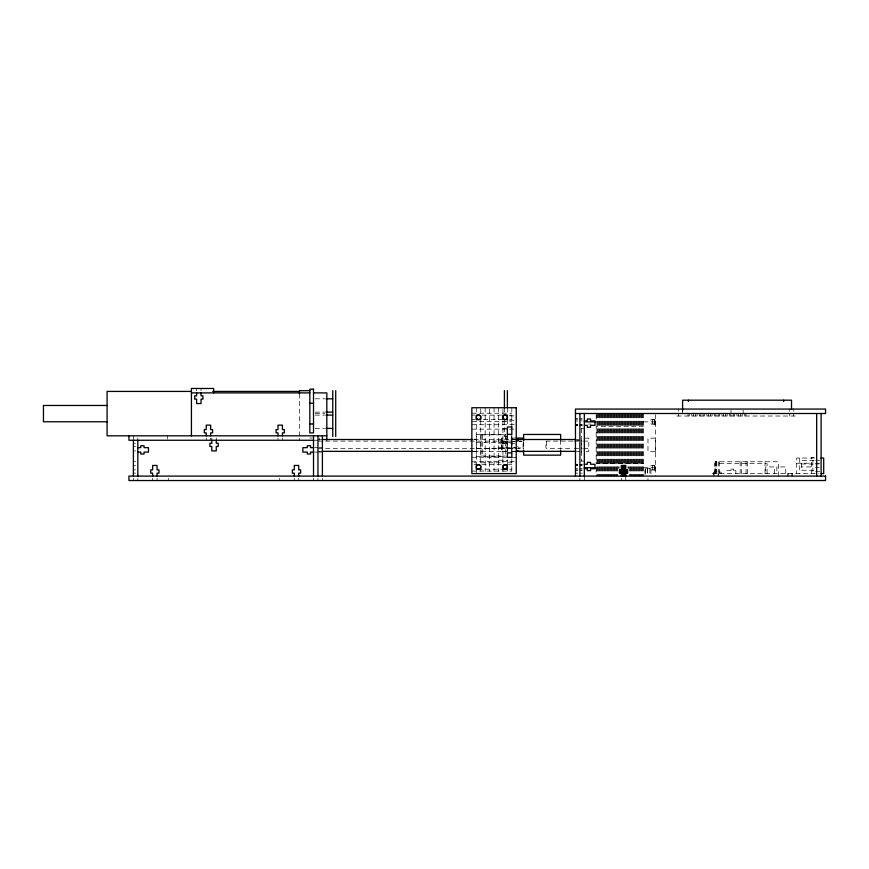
<?xml version="1.0" encoding="UTF-8"?>
<svg xmlns="http://www.w3.org/2000/svg" width="869" height="869" viewBox="0 0 869 869"><rect width="100%" height="100%" fill="white"/><g stroke="black" fill="none" stroke-linecap="round" stroke-linejoin="round"><path stroke-width="0.65" stroke-dasharray="4.34 3.26" d="M507.235 450.718L506.833 438.085L507.377 438.878M501.989 438.085L501.989 451.543L501.456 438.878L501.989 438.063L507.377 438.085M517.196 438.063L512.352 438.085L511.95 438.878L511.95 450.718M523.116 448.339L523.116 441.626M581.383 452.195L581.383 437.4M655.367 452.195L655.367 437.4M511.808 438.878L512.352 438.085M572.964 441.104L546.601 441.104L545.862 441.843L545.862 447.763L546.601 448.502L572.964 448.502M655.367 424.822L654.629 424.083L654.629 419.64L655.367 418.901M655.367 470.694L654.629 469.955L654.629 465.523L655.367 464.774M501.456 448.871L501.456 440.735M511.808 448.871L511.808 440.735M654.444 423.8L654.585 423.724A1.825 1.825 0 0 0 655.128 423.138L655.367 422.171L654.444 422.171M653.553 424.083L654.444 423.844L654.444 419.879M653.553 469.955L654.585 469.597A1.825 1.825 0 0 0 655.128 469.01L655.367 468.054L654.444 468.054M315.219 398.817L324.658 398.817M315.219 412.134L324.658 412.134M471.856 413.209L511.808 413.209M315.219 413.622L324.658 413.622M315.219 415.1L324.658 415.1M471.856 415.132L475.191 415.132M509.592 415.132L511.808 415.132M509.592 415.871L516.251 415.871M795.211 416.023L676.832 416.023L676.832 413.503M575.463 418.901L577.679 418.901M579.895 418.901L582.121 418.901M575.463 419.01L577.679 419.01M579.895 419.01L582.121 419.01M471.856 419.564L475.191 419.564M509.592 419.564L511.808 419.564M654.629 419.64L650.935 419.64L650.935 424.083L654.629 424.083M509.592 420.314L516.251 420.314M575.463 420.976L577.679 420.9M579.895 420.9L582.121 420.976M471.856 421.498L511.808 421.498M654.444 421.552L655.367 421.552L655.183 420.705A1.825 1.825 0 0 0 654.585 419.999L653.553 419.64M643.527 421.867L655.367 421.867M588.628 424.083L590.996 424.083M471.856 424.713L516.251 424.713M575.463 424.724L577.679 424.724M579.895 424.724L582.121 424.724M575.463 424.822L577.679 424.822M579.895 424.822L582.121 424.822M575.463 425.267L577.679 425.267M579.895 425.267L582.121 425.267M575.463 425.343L577.679 425.343M579.895 425.343L582.121 425.343M643.527 426.299L596.177 426.299L596.177 463.296L643.527 463.296M315.219 428.417L324.658 428.417M502.934 428.46L507.377 428.46M581.013 428.526L584.337 428.526M471.856 429.156L507.377 429.156M509.592 429.156L516.251 429.156M476.299 434.326L507.377 434.326L507.377 452.879M481.111 434.848L505.378 434.848M476.299 436.553L476.299 454.302M507.377 436.553L504.411 436.553L504.411 419.553M511.808 436.553L511.667 450.815M309.82 438.03L312.286 438.03M585.261 438.139L588.78 438.139L588.78 451.456L585.261 451.456M654.998 438.139L647.97 438.139L647.97 451.456L654.998 451.456M474.072 439.214L476.44 439.214M511.667 439.214L516.251 439.214M317.956 439.508L320.672 439.508M474.039 439.508L514.752 439.508M576.571 439.508L579.895 439.508M313.513 440.257L320.172 440.257M576.571 440.366L579.895 440.366M498.491 440.952L502.934 440.952M317.956 441.104L515.534 441.104M516.881 441.104L522.302 441.104M574.279 441.104L582.187 441.104M583.512 441.104L588.78 441.104M501.989 441.267L506.833 441.267M512.352 441.267L517.196 441.267M519.477 441.267L521.9 441.267M501.989 441.626L506.833 441.626M512.352 441.626L514.774 441.626M519.477 441.626L521.9 441.626M502.934 442.245L507.377 442.245M476.299 442.56L511.808 442.56M133.391 443.212L135.607 443.212M498.491 443.212L502.934 443.212M502.934 443.266L516.251 443.266M502.934 443.657L507.377 443.657M133.391 446.47L135.607 446.47M314.632 447.654L317.956 447.654M319.064 447.654L322.399 447.654M498.491 447.654L516.251 447.698M501.989 447.98L507.377 447.98M512.352 447.98L517.196 447.98M517.87 446.384L518.272 447.98L523.116 447.98M476.299 448.306L511.808 448.306M317.956 448.502L523.649 448.502M574.279 448.502L582.187 448.502M583.512 448.502L588.78 448.502M498.491 448.654L502.934 448.654M133.391 450.913L135.607 450.913M317.956 451.348L320.672 451.348M474.039 451.348L506.605 451.348M512.037 451.348L514.752 451.348M576.571 451.348L579.895 451.348M471.856 451.402L476.299 451.402M501.989 451.522L506.833 451.522M512.352 451.543L517.196 451.522M471.856 451.641L476.44 451.641M511.808 451.641L516.251 451.641M314.632 452.097L317.956 452.097M319.064 452.097L322.399 452.097M481.111 456.008L505.378 456.008M476.299 456.529L507.377 456.529M471.856 457.268L507.377 457.268L507.377 464.719M511.808 457.344L516.251 457.344M814.079 457.3L811.494 457.3L811.494 473.583M814.372 458.05L796.688 458.05L796.688 473.583M498.491 460.233L507.377 460.277M815.6 460.266L819.652 460.266M814.134 460.635L801.424 460.635L801.424 470.248L814.134 470.248M581.013 461.081L584.337 461.081M133.391 461.298L135.607 461.298M471.856 461.711L516.251 461.635M474.072 462.797L476.299 462.797M480.742 462.797L502.934 462.797M508.484 462.797L511.808 462.797M796.688 463.22L811.494 463.22M815.6 463.22L819.652 463.22M801.424 463.97L812.233 463.97L812.233 466.925L801.424 466.925M815.394 463.97L819.13 463.97M575.463 464.263L577.679 464.263M579.895 464.263L582.121 464.263M474.072 464.719L476.299 464.719L476.299 420.9M508.484 464.719L511.808 464.719M575.463 464.774L577.679 464.774M579.895 464.774L582.121 464.774M575.463 464.882L577.679 464.882M579.895 464.882L582.121 464.882M133.391 465.447L135.607 465.447M575.463 465.447L577.679 465.447M579.895 465.447L582.121 465.447M654.629 465.523L650.935 465.523L650.935 474.865M654.444 467.424L655.367 467.424L655.128 466.468A1.825 1.825 0 0 0 654.585 465.871L653.553 465.523M815.394 467.663L819.13 467.663M643.527 467.739L655.367 467.739M575.463 468.695L577.679 468.695M579.895 468.695L582.121 468.695M650.935 468.695L645.015 468.695L645.015 474.865M509.592 469.162L511.808 469.162M133.391 469.879L135.607 469.879M575.463 469.879L577.679 469.879M579.895 469.879L582.121 469.879M650.935 469.955L654.629 469.955M575.463 470.596L577.679 470.694M579.895 470.596L582.121 470.694M471.856 471.085L511.808 471.085M815.6 471.367L819.652 471.367M133.391 473.138L135.607 473.138M575.463 473.138L577.679 473.138M579.895 473.138L582.121 473.138M712.2 473.583L818.707 473.583M812.895 460.266L812.895 471.367M799.73 458.05L799.73 473.583M793.734 409.06L793.734 411.287M793.516 413.503L793.516 416.023M792.713 473.583L792.713 476.103M791.822 473.583L791.822 476.103M789.519 413.503L789.519 416.023M789.291 409.06L789.291 411.287M788.248 473.583L788.248 476.103M787.357 473.583L787.357 476.103M785.739 473.583L785.739 466.925L776.864 466.925L776.864 473.583M778.342 476.103L778.342 461.743L715.154 461.743L715.154 473.583M774.648 473.583L774.648 466.925L765.763 466.925L765.763 473.583M767.099 473.583L767.099 463.666L714.568 463.666L714.568 473.583M765.024 461.743L765.024 473.583M747.568 461.743L747.568 476.103M746.08 461.743L746.08 476.103M745.939 413.503L745.939 416.023M744.451 413.503L744.451 416.023M743.125 410.168L743.125 413.503M742.18 413.503L742.18 416.023M741.648 461.743L741.648 473.583M740.692 413.503L740.692 416.023M740.16 461.743L740.16 473.583M738.422 413.503L738.422 416.023M736.934 413.503L736.934 416.023M735.869 473.583L735.869 470.629L726.995 470.629L726.995 473.583M734.663 413.503L734.663 416.023M733.653 470.629L733.653 469.141L729.21 469.141L729.21 470.629M733.175 413.503L733.175 416.023M730.992 410.168L730.992 413.503M730.905 413.503L730.905 416.023M729.417 413.503L729.417 416.023M727.147 413.503L727.147 416.023M725.658 413.503L725.658 416.023M723.388 413.503L723.388 416.023M721.9 413.503L721.9 416.023M721.074 473.583L721.074 472.106L713.677 472.106L713.666 476.103M719.63 413.503L719.63 416.023M719.597 461.743L719.597 473.583M718.576 473.583L718.576 476.103M718.489 461.743L718.489 472.106M718.142 413.503L718.142 416.023M718.131 473.583L718.131 476.103M716.784 461.743L716.784 473.583M716.262 461.743L716.262 472.106M715.86 413.503L715.86 416.023M715.708 461.743L715.708 472.106M715.306 461.743L715.306 476.103M714.383 413.503L714.383 416.023M714.101 473.583L714.101 476.103M712.102 413.503L712.102 416.023M710.625 413.503L710.625 416.023M708.344 413.503L708.344 416.023M706.866 413.503L706.866 416.023M704.585 413.503L704.585 416.023M703.108 413.503L703.108 416.023M700.827 413.503L700.827 416.023M699.349 413.503L699.349 416.023M697.068 413.503L697.068 416.023M695.591 413.503L695.591 416.023M693.31 413.503L693.31 416.023M691.833 413.503L691.833 416.023M689.551 413.503L689.551 416.023M688.074 413.503L688.074 416.023M682.752 409.06L682.752 411.287M682.599 409.06L682.523 416.023M678.526 413.503L678.526 416.023M678.309 409.06L678.309 411.287M655.367 414.698L655.367 476.103M654.444 465.751L654.444 469.716M652.673 419.64L652.673 424.083M652.673 465.523L652.673 469.955M649.849 468.695L649.871 476.103M647.97 478.319L647.97 480.535M647.644 468.695L647.633 476.103M647.405 468.695L647.405 476.103M645.428 468.695L645.428 476.103M645.189 468.695L645.189 476.103M643.527 413.503L643.527 476.103M642.788 413.503L642.788 476.103M642.05 413.503L642.05 476.103M641.311 413.503L641.311 476.103M640.572 413.503L640.572 476.103M639.834 413.503L639.834 476.103M639.095 413.503L639.095 476.103M638.357 413.503L638.357 476.103M637.618 413.503L637.618 476.103M636.868 413.503L636.868 476.103M636.13 413.503L636.13 476.103M635.391 413.503L635.391 476.103M634.652 413.503L634.652 476.103M633.914 413.503L633.914 476.103M633.175 413.503L633.175 476.103M632.436 413.503L632.436 476.103M631.698 413.503L631.698 476.103M630.948 413.503L630.948 476.103M630.21 413.503L630.21 476.103M629.471 413.503L629.471 476.103M628.732 413.503L628.732 468.424M627.994 413.503L627.994 468.424M627.255 413.503L627.255 463.296M626.516 413.503L626.516 463.296M625.778 413.503L625.778 463.296M625.778 476.103L625.778 480.535M625.039 413.503L625.039 463.296M624.29 413.503L624.29 463.296M623.551 413.503L623.551 463.296M622.812 413.503L622.812 463.296M622.074 413.503L622.074 463.296M621.335 413.503L621.335 463.296M621.335 478.319L621.335 480.535M620.596 413.503L620.596 463.296M619.858 413.503L619.858 463.296M619.119 413.503L619.119 468.424M618.38 413.503L618.38 468.424M617.631 413.503L617.631 476.103M616.892 413.503L616.892 476.103M616.154 413.503L616.154 476.103M615.415 413.503L615.415 476.103M614.676 413.503L614.676 476.103M613.938 413.503L613.938 476.103M613.199 413.503L613.199 476.103M612.46 413.503L612.46 476.103M611.711 413.503L611.711 476.103M610.972 413.503L610.972 476.103M610.234 413.503L610.234 476.103M609.495 413.503L609.495 476.103M608.756 413.503L608.756 476.103M608.018 413.503L608.018 476.103M607.279 413.503L607.279 476.103M606.54 413.503L606.54 476.103M605.802 413.503L605.802 476.103M605.052 413.503L605.052 476.103M604.313 413.503L604.313 476.103M603.575 413.503L603.575 476.103M602.836 413.503L602.836 476.103M602.098 413.503L602.098 476.103M601.359 413.503L601.359 476.103M600.62 413.503L600.62 476.103M599.882 413.503L599.882 476.103M599.143 413.503L599.143 476.103M598.393 413.503L598.393 476.103M597.655 413.503L597.655 476.103M596.916 413.503L596.916 419.901M596.916 421.183L596.916 476.103M596.177 414.698L596.177 421.867M596.177 467.739L596.177 476.103M584.337 476.103L584.337 480.535M581.383 428.526L581.383 461.081M579.895 478.319L579.895 480.535M560.646 440.127L560.646 449.469M546.601 441.104L546.601 448.502M523.649 441.561L523.649 449.469M523.279 442.18L523.279 448.502M511.808 407.735L511.808 425.821M511.808 434.37L511.808 452.879M511.808 458.81L511.808 473.605M507.377 407.68L507.377 415.132M507.377 419.553L507.377 426.972M507.377 469.162L507.377 471.085M507.007 435.206L507.007 450.978M505.378 434.326L505.378 456.529M504.411 407.68L504.411 414.111M502.934 408.962L502.934 415.132L480.742 415.132L480.742 407.735M502.934 471.378L502.934 469.162L480.742 469.162L480.742 471.085M498.491 407.735L498.491 471.378M494.059 407.735L494.059 471.378M489.616 408.962L489.616 471.378M485.174 407.735L485.174 471.378M482.729 434.326L482.729 456.529M481.111 434.326L481.111 456.529M476.299 407.735L476.299 414.448M476.299 469.162L476.299 473.605M322.399 478.319L322.399 480.535M319.434 438.03L319.434 440.257M317.956 478.319L317.956 480.535M313.513 478.319L313.513 480.535M299.457 393.755L299.457 435.771M299.457 438.03L299.457 440.257M298.719 478.319L298.719 480.535M294.276 478.319L294.276 480.535M282.436 438.03L282.436 440.257M279.481 478.319L279.481 480.535M278.004 438.03L278.004 440.257M216.262 438.03L216.262 440.257M211.819 438.03L211.819 440.257M210.667 438.03L210.667 440.257M206.235 438.03L206.235 440.257M201.054 388.465L201.054 390.681M196.611 388.465L196.611 390.681M168.499 478.319L168.499 480.535M167.424 435.814L167.424 439.149M157.072 478.319L157.072 480.535M152.629 478.319L152.629 480.535M137.834 438.03L137.834 440.257M137.834 478.319L137.834 480.535M133.391 435.814L133.391 440.257M133.391 478.319L133.391 480.535M502.934 419.564L480.742 419.564L480.742 464.719L502.934 464.719L502.934 419.564"/><path stroke-width="1.3" d="M517.598 440.464L518.272 438.085L523.116 438.085L523.518 440.464M517.598 450.718L517.196 451.543M523.116 451.543L523.518 450.718M309.82 390.681L299.457 390.681L299.457 393.755M191.082 391.419L107.083 391.419L107.083 435.814L326.831 435.814M212.753 391.419L299.457 391.419M191.43 392.897L309.82 392.897M313.513 392.897L326.831 392.897L326.831 440.257M326.005 398.817L332.751 398.817M309.82 403.259L313.513 403.259M107.083 405.475L43.45 405.475L43.45 421.758L107.083 421.758M326.005 412.134L332.751 412.134M575.463 413.503L825.55 413.503L825.55 409.06L575.463 409.06L575.463 476.103M326.005 415.1L332.751 415.1M476.299 415.132L479.623 415.132M507.377 415.132L502.934 415.132L502.934 419.564M479.623 419.564L476.299 419.564L476.299 416.24M504.042 419.564L507.377 419.564L507.377 416.24M584.337 420.9L587.303 420.9L587.303 418.977L590.551 418.977L590.551 420.9L594.993 420.9L594.993 425.343L590.551 425.343L590.551 427.266L587.303 427.266L587.303 425.343L584.337 425.343M584.337 421.867L596.177 421.867M309.82 423.974L313.513 423.974M326.005 428.417L332.751 428.417M322.03 439.508L472.682 439.508M516.11 439.508L575.832 439.508M313.513 440.257L128.949 440.257L128.949 435.814M137.834 447.654L140.789 447.654L140.789 445.732L144.048 445.732L144.048 447.654L148.48 447.654L148.48 452.097L144.048 452.097L144.048 454.02L140.789 454.02L140.789 452.097L137.834 452.097M313.513 447.654L310.559 447.654L310.559 445.732L307.3 445.732L307.3 447.654L302.857 447.654L302.857 452.097L307.3 452.097L307.3 454.02L310.559 454.02L310.559 452.097L313.513 452.097M322.03 451.348L472.682 451.348M516.11 451.348L575.832 451.348M517.87 450.718L518.272 451.522L523.116 451.522M821.031 458.05L823.703 458.05L823.703 473.583L821.205 473.583M584.337 464.263L587.303 464.263L587.303 462.341L590.551 462.341L590.551 464.263L594.993 464.263L594.993 468.695L590.551 468.695L590.551 470.629L587.303 470.629L587.303 468.695L584.337 468.695M476.299 464.719L479.623 464.719M504.042 464.719L507.377 464.719M584.337 467.739L596.177 467.739M479.623 469.162L476.299 469.162L476.299 465.827M504.042 469.162L507.377 469.162L507.377 465.827M621.335 469.879L619.412 469.879L619.412 473.138L621.335 473.138M625.778 469.879L627.7 469.879L627.7 473.138L625.778 473.138M517.196 438.085L517.87 440.464M821.107 413.503L821.107 476.103M816.675 413.503L816.675 476.103M791.518 409.505L791.518 400.185L682.599 400.185L682.599 409.505M783.632 400.185L783.632 401.521M688.411 400.185L688.411 401.521M627.255 469.694L627.255 473.54M626.516 469.694L626.516 473.54M625.778 476.103L625.778 465.447L621.335 465.447L621.335 476.103M625.039 465.86L625.039 476.103M624.29 465.86L624.29 476.103M623.551 465.86L623.551 476.103M622.812 465.86L622.812 476.103M622.074 465.86L622.074 476.103M620.596 469.694L620.596 473.54M619.858 469.694L619.858 473.54M584.337 413.503L584.337 476.103M579.895 413.503L579.895 476.103M560.646 440.127L560.646 434.457L523.649 434.457L523.649 440.616M560.646 450.479L560.646 455.139L523.649 455.139L523.649 450.479M517.728 438.878L517.728 440.616M507.377 390.681L507.377 407.68M504.411 390.681L504.411 408.148M502.934 465.827L502.934 469.162M480.742 416.24L480.742 419.564M480.742 465.827L480.742 469.162M335.716 390.681L335.716 436.553M332.751 390.681L332.751 436.553M322.399 435.814L322.399 476.103M317.956 435.814L317.956 476.103M313.513 435.814L313.513 476.103M298.719 476.103L298.719 473.138L300.641 473.138L300.641 469.879L298.719 469.879L298.719 465.447L294.276 465.447L294.276 469.879L292.353 469.879L292.353 473.138L294.276 473.138L294.276 476.103M282.436 435.814L282.436 432.86L284.369 432.86L284.369 429.601L282.436 429.601L282.436 425.158L278.004 425.158L278.004 429.601L276.081 429.601L276.081 432.86L278.004 432.86L278.004 435.814M216.262 440.257L216.262 443.212L218.184 443.212L218.184 446.47L216.262 446.47L216.262 450.913L211.819 450.913L211.819 446.47L209.896 446.47L209.896 443.212L211.819 443.212L211.819 440.257M213.633 392.897L213.633 388.465L191.43 388.465L191.43 435.814M210.667 435.814L210.667 432.86L212.59 432.86L212.59 429.601L210.667 429.601L210.667 425.158L206.235 425.158L206.235 429.601L204.302 429.601L204.302 432.86L206.235 432.86L206.235 435.814M201.054 392.897L201.054 395.862L202.977 395.862L202.977 399.121L201.054 399.121L201.054 403.553L196.611 403.553L196.611 399.121L194.689 399.121L194.689 395.862L196.611 395.862L196.611 392.897M157.072 476.103L157.072 473.138L158.994 473.138L158.994 469.879L157.072 469.879L157.072 465.447L152.629 465.447L152.629 469.879L150.706 469.879L150.706 473.138L152.629 473.138L152.629 476.103M137.834 440.257L137.834 476.103M133.391 440.257L133.391 476.103M313.513 389.203L309.82 389.203L309.82 432.925L313.513 432.86L313.513 389.203M516.251 407.735L471.856 407.735L471.856 473.605L516.251 473.605L516.251 407.735M511.808 426.972L507.377 426.972L507.377 434.37L511.808 434.37L511.808 426.972M511.808 452.879L507.377 452.879L507.377 457.322L511.808 457.322L511.808 452.879M825.55 476.103L128.949 476.103L128.949 480.535L825.55 480.535L825.55 476.103M477.407 419.271A2.216 2.216 0 0 0 480.742 417.348A2.216 2.216 0 0 0 477.407 415.425A2.216 2.216 0 0 0 477.407 419.271M477.407 468.858A2.216 2.216 0 0 0 480.742 466.946A2.216 2.216 0 0 0 477.407 465.024A2.216 2.216 0 0 0 477.407 468.858M504.042 419.271A2.216 2.216 0 0 0 507.377 417.348A2.216 2.216 0 0 0 504.042 415.425A2.216 2.216 0 0 0 504.042 419.271M504.042 468.858A2.216 2.216 0 0 0 507.377 466.946A2.216 2.216 0 0 0 504.042 465.024A2.216 2.216 0 0 0 504.042 468.858"/></g></svg>
